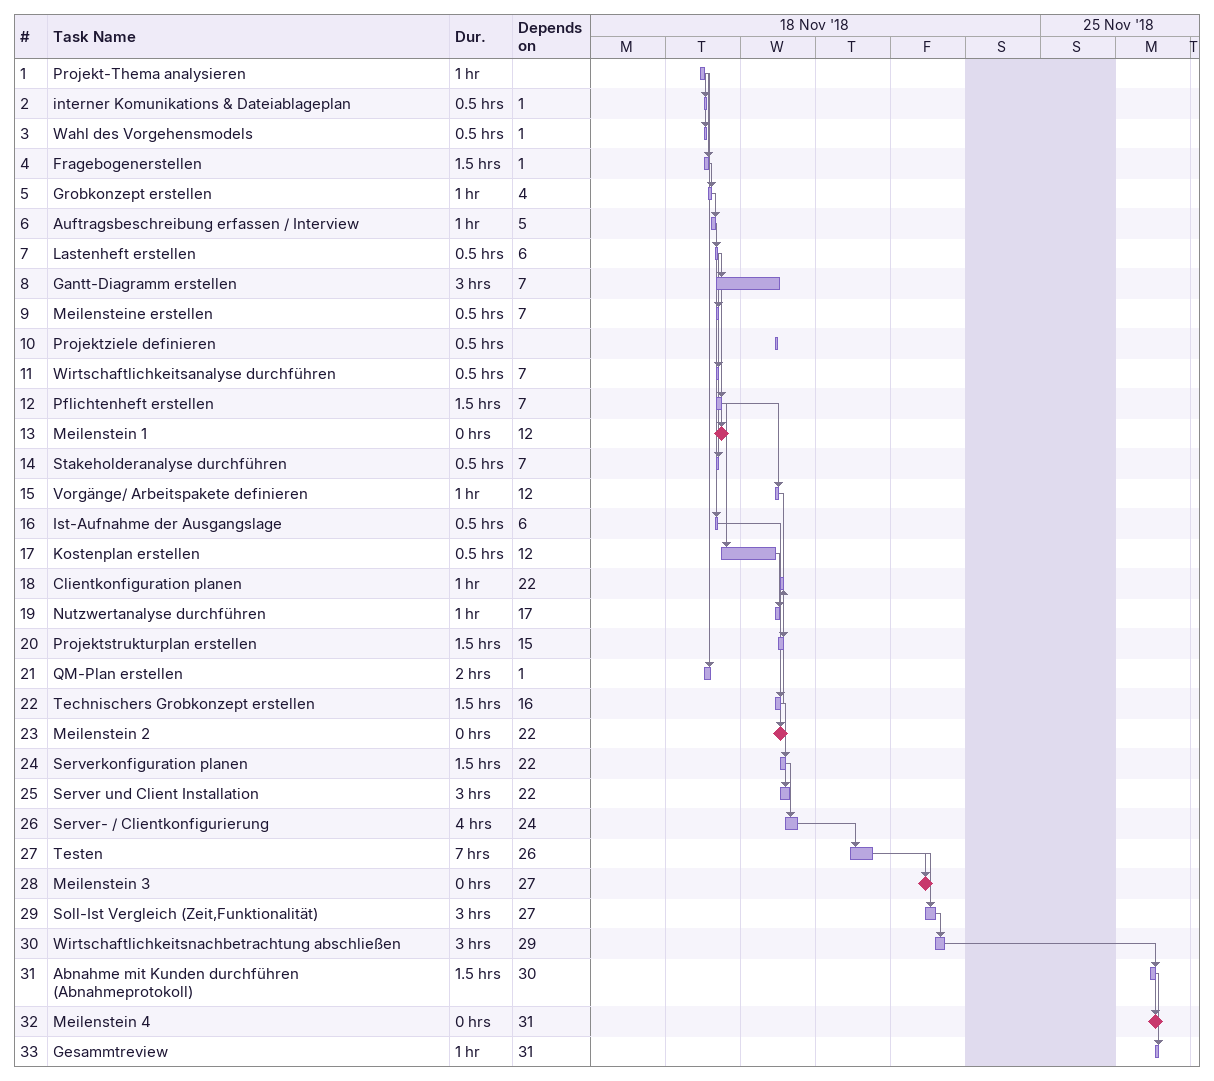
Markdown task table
| ID | Task | Duration | Start | Finish | Predecessors |
|---|---|---|---|---|---|
| 1 | Projekt-Thema analysieren | 1h | 2018-11-20 | 2018-11-20 |  |
| 2 | interner Komunikations & Dateiablageplan | 0.5h | 2018-11-20 | 2018-11-20 | 1 |
| 3 | Wahl des Vorgehensmodels | 0.5h | 2018-11-20 | 2018-11-20 | 1 |
| 4 | Fragebogenerstellen | 1.5h | 2018-11-20 | 2018-11-20 | 1 |
| 5 | Grobkonzept erstellen | 1h | 2018-11-20 | 2018-11-20 | 4 |
| 6 | Auftragsbeschreibung erfassen / Interview | 1h | 2018-11-20 | 2018-11-20 | 5 |
| 7 | Lastenheft erstellen | 0.5h | 2018-11-20 | 2018-11-20 | 6 |
| 8 | Gantt-Diagramm erstellen | 3h | 2018-11-20 | 2018-11-21 | 7 |
| 9 | Meilensteine erstellen | 0.5h | 2018-11-20 | 2018-11-20 | 7 |
| 10 | Projektziele definieren | 0.5h | 2018-11-21 | 2018-11-21 |  |
| 11 | Wirtschaftlichkeitsanalyse durchführen | 0.5h | 2018-11-20 | 2018-11-20 | 7 |
| 12 | Pflichtenheft erstellen | 1.5h | 2018-11-20 | 2018-11-20 | 7 |
| 13 | Meilenstein 1 | 0h | 2018-11-20 | 2018-11-20 | 12 |
| 14 | Stakeholderanalyse durchführen | 0.5h | 2018-11-20 | 2018-11-20 | 7 |
| 15 | Vorgänge/ Arbeitspakete definieren | 1h | 2018-11-21 | 2018-11-21 | 12 |
| 16 | Ist-Aufnahme der Ausgangslage | 0.5h | 2018-11-20 | 2018-11-20 | 6 |
| 17 | Kostenplan erstellen | 0.5h | 2018-11-20 | 2018-11-21 | 12 |
| 18 | Clientkonfiguration planen | 1h | 2018-11-21 | 2018-11-21 | 22 |
| 19 | Nutzwertanalyse durchführen | 1h | 2018-11-21 | 2018-11-21 | 17 |
| 20 | Projektstrukturplan erstellen | 1.5h | 2018-11-21 | 2018-11-21 | 15 |
| 21 | QM-Plan erstellen | 2h | 2018-11-20 | 2018-11-20 | 1 |
| 22 | Technischers Grobkonzept erstellen | 1.5h | 2018-11-21 | 2018-11-21 | 16 |
| 23 | Meilenstein 2 | 0h | 2018-11-21 | 2018-11-21 | 22 |
| 24 | Serverkonfiguration planen | 1.5h | 2018-11-21 | 2018-11-21 | 22 |
| 25 | Server und Client Installation | 3h | 2018-11-21 | 2018-11-21 | 22 |
| 26 | Server- / Clientkonfigurierung | 4h | 2018-11-21 | 2018-11-21 | 24 |
| 27 | Testen | 7h | 2018-11-22 | 2018-11-22 | 26 |
| 28 | Meilenstein 3 | 0h | 2018-11-23 | 2018-11-23 | 27 |
| 29 | Soll-Ist Vergleich (Zeit,Funktionalität) | 3h | 2018-11-23 | 2018-11-23 | 27 |
| 30 | Wirtschaftlichkeitsnachbetrachtung abschließen | 3h | 2018-11-23 | 2018-11-23 | 29 |
| 31 | Abnahme mit Kunden durchführen (Abnahmeprotokoll) | 1.5h | 2018-11-26 | 2018-11-26 | 30 |
| 32 | Meilenstein 4 | 0h | 2018-11-26 | 2018-11-26 | 31 |
| 33 | Gesammtreview | 1h | 2018-11-26 | 2018-11-26 | 31 |
